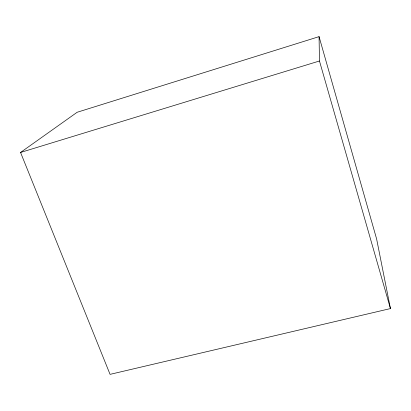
<?xml version="1.0" encoding="UTF-8"?>
<svg xmlns="http://www.w3.org/2000/svg" width="411" height="411" viewBox="0 0 411 411"><rect width="100%" height="100%" fill="white"/><g stroke="black" fill="none" stroke-linecap="round" stroke-linejoin="round"><path stroke-width="0.62" d="M20.55 152.46L77.14 112.27L319.064 36.641L376.615 238.955L390.45 308.574L110.066 374.359L20.55 152.46L319.465 60.992L319.064 36.641M319.465 60.992L390.45 308.574"/></g></svg>
